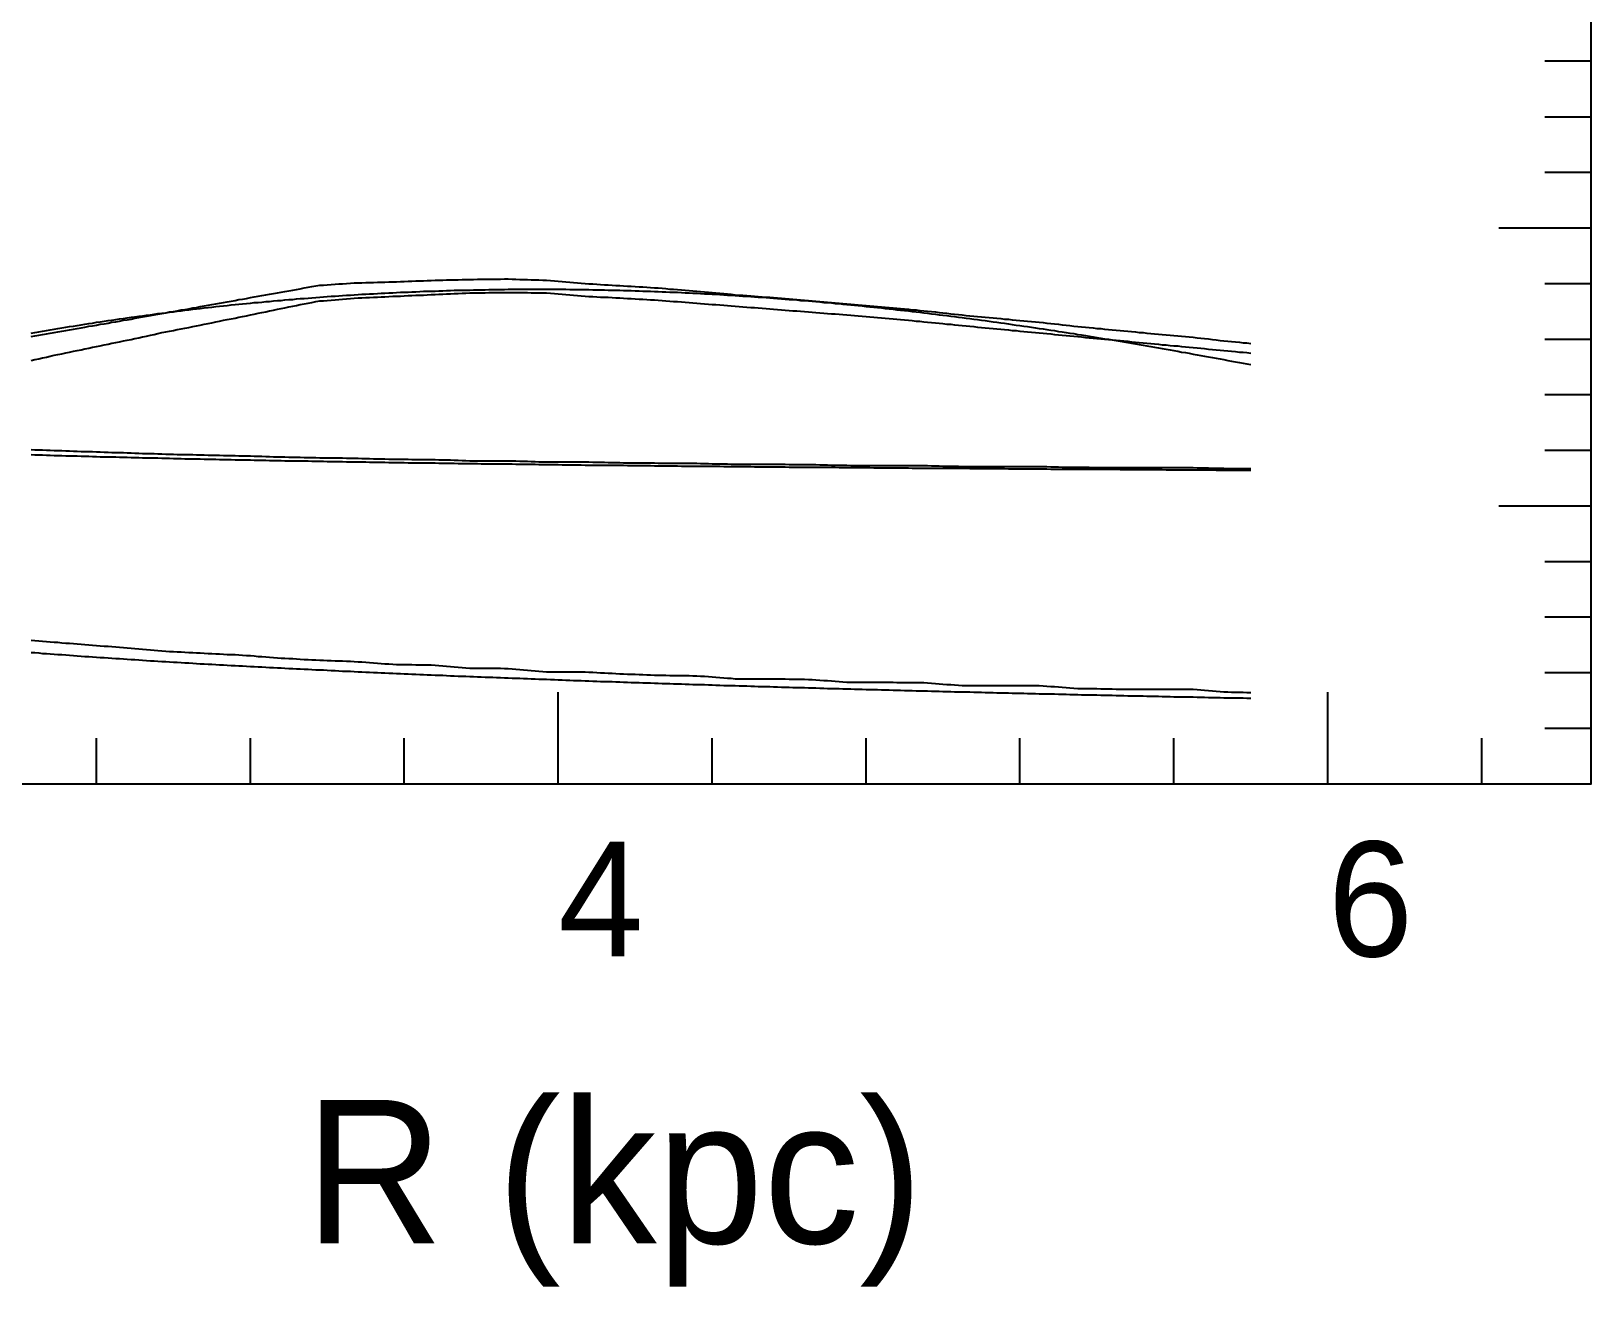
# Model space of a CAD drawing. Extents: x -35 to 179, y -35 to 142.
# Drawn here: x 70.5 to 179.2, y -35 to 52.4 of the extents above; entities that cross this region are included whole.
import ezdxf

# ---------------------------------------------------------------- set-up
doc = ezdxf.new("R2010")
doc.units = 0

msp = doc.modelspace()

# ---------------------------------------------------------------- linework, layer by layer
at = {"color": 0}
for p, q in [((179.2, 50.35), (176, 50.35)), ((179.2, 46.47), (176, 46.47)), ((179.2, 42.6), (176, 42.6)), ((179.2, 38.73), (172.8, 38.73)), ((179.2, 34.86), (176, 34.86)), ((179.2, 30.98), (176, 30.98)), ((179.2, 27.11), (176, 27.11)), ((179.2, 23.24), (176, 23.24)), ((179.2, 19.36), (172.8, 19.36)), ((179.2, 15.49), (176, 15.49)), ((179.2, 11.62), (176, 11.62)), ((179.2, 7.75), (176, 7.75)), ((107.25, 0), (107.25, 6.4)), ((160.87, 0), (160.87, 6.4)), ((179.2, 3.87), (176, 3.87)), ((75.07, 0), (75.07, 3.2)), ((85.8, 0), (85.8, 3.2)), ((96.52, 0), (96.52, 3.2)), ((117.97, 0), (117.97, 3.2)), ((128.7, 0), (128.7, 3.2)), ((139.42, 0), (139.42, 3.2)), ((150.15, 0), (150.15, 3.2)), ((171.6, 0), (171.6, 3.2))]:
    msp.add_line(p, q, dxfattribs=at)
msp.add_lwpolyline([(0, 0), (0, 116.19), (179.2, 116.19), (179.2, 0)], close=True, dxfattribs=at)
at = {"color": 1}
msp.add_lwpolyline([(70.52, 31.17), (70.78, 31.22), (71.05, 31.27), (71.32, 31.32), (71.59, 31.37), (71.86, 31.42), (72.13, 31.46), (72.39, 31.51), (72.66, 31.56), (72.93, 31.6), (73.2, 31.65), (73.47, 31.7), (73.73, 31.74), (74, 31.79), (74.27, 31.84), (74.54, 31.89), (74.81, 31.93), (75.07, 31.98), (75.34, 32.03), (75.61, 32.07), (75.88, 32.12), (76.15, 32.17), (76.42, 32.21), (76.68, 32.26), (76.95, 32.31), (77.22, 32.35), (77.49, 32.4), (77.76, 32.45), (78.02, 32.5), (78.29, 32.55), (78.56, 32.6), (78.83, 32.64), (79.1, 32.69), (79.36, 32.74), (79.63, 32.79), (79.9, 32.84), (80.17, 32.89), (80.44, 32.93), (80.71, 32.98), (80.97, 33.03), (81.24, 33.07), (81.51, 33.12), (81.78, 33.17), (82.05, 33.21), (82.31, 33.26), (82.58, 33.31), (82.85, 33.36), (83.12, 33.41), (83.39, 33.45), (83.65, 33.5), (83.92, 33.55), (84.19, 33.6), (84.46, 33.65), (84.73, 33.7), (84.99, 33.75), (85.26, 33.79), (85.53, 33.84), (85.8, 33.89), (86.07, 33.94), (86.34, 33.99), (86.6, 34.03), (86.87, 34.08), (87.14, 34.13), (87.41, 34.18), (87.68, 34.23), (87.94, 34.27), (88.21, 34.32), (88.48, 34.37), (88.75, 34.42), (89.02, 34.46), (89.28, 34.51), (89.55, 34.56), (89.82, 34.61), (90.09, 34.66), (90.36, 34.7), (90.63, 34.75), (90.89, 34.76), (91.16, 34.78), (91.43, 34.8), (91.7, 34.82), (91.97, 34.84), (92.23, 34.86), (92.5, 34.87), (92.77, 34.89), (93.04, 34.91), (93.31, 34.93), (93.57, 34.93), (93.84, 34.94), (94.11, 34.95), (94.38, 34.95), (94.65, 34.96), (94.92, 34.97), (95.18, 34.97), (95.45, 34.98), (95.72, 34.99), (95.99, 35), (96.26, 35.01), (96.52, 35.02), (96.79, 35.03), (97.06, 35.04), (97.33, 35.05), (97.6, 35.06), (97.86, 35.07), (98.13, 35.08), (98.4, 35.09), (98.67, 35.1), (98.94, 35.11), (99.21, 35.11), (99.47, 35.12), (99.74, 35.13), (100.01, 35.13), (100.28, 35.14), (100.55, 35.15), (100.81, 35.15), (101.08, 35.16), (101.35, 35.16), (101.62, 35.17), (101.89, 35.17), (102.15, 35.17), (102.42, 35.17), (102.69, 35.18), (102.96, 35.18), (103.23, 35.18), (103.5, 35.19), (103.76, 35.19), (104.03, 35.18), (104.3, 35.17), (104.57, 35.16), (104.84, 35.15), (105.1, 35.15), (105.37, 35.14), (105.64, 35.13), (105.91, 35.12), (106.18, 35.11), (106.44, 35.1), (106.71, 35.08), (106.98, 35.05), (107.25, 35.03), (107.52, 35.01), (107.79, 34.99), (108.05, 34.96), (108.32, 34.94), (108.59, 34.92), (108.86, 34.89), (109.13, 34.87), (109.39, 34.86), (109.66, 34.84), (109.93, 34.83), (110.2, 34.81), (110.47, 34.79), (110.73, 34.78), (111, 34.76), (111.27, 34.74), (111.54, 34.73), (111.81, 34.71), (112.08, 34.69), (112.34, 34.68), (112.61, 34.66), (112.88, 34.64), (113.15, 34.63), (113.42, 34.61), (113.68, 34.59), (113.95, 34.57), (114.22, 34.56), (114.49, 34.54), (114.76, 34.52), (115.02, 34.49), (115.29, 34.47), (115.56, 34.45), (115.83, 34.43), (116.1, 34.41), (116.37, 34.39), (116.63, 34.37), (116.9, 34.35), (117.17, 34.32), (117.44, 34.3), (117.71, 34.27), (117.97, 34.25), (118.24, 34.22), (118.51, 34.2), (118.78, 34.17), (119.05, 34.15), (119.31, 34.12), (119.58, 34.09), (119.85, 34.07), (120.12, 34.05), (120.39, 34.03), (120.66, 34.01), (120.92, 33.99), (121.19, 33.97), (121.46, 33.95), (121.73, 33.93), (122, 33.91), (122.26, 33.89), (122.53, 33.87), (122.8, 33.85), (123.07, 33.82), (123.34, 33.8), (123.6, 33.78), (123.87, 33.76), (124.14, 33.74), (124.41, 33.72), (124.68, 33.69), (124.95, 33.67), (125.21, 33.65), (125.48, 33.62), (125.75, 33.6), (126.02, 33.57), (126.29, 33.55), (126.55, 33.52), (126.82, 33.5), (127.09, 33.47), (127.36, 33.45), (127.63, 33.43), (127.89, 33.4), (128.16, 33.38), (128.43, 33.36), (128.7, 33.34), (128.97, 33.32), (129.24, 33.3), (129.5, 33.28), (129.77, 33.25), (130.04, 33.23), (130.31, 33.21), (130.58, 33.18), (130.84, 33.16), (131.11, 33.13), (131.38, 33.11), (131.65, 33.08), (131.92, 33.05), (132.18, 33.03), (132.45, 33), (132.72, 32.98), (132.99, 32.95), (133.26, 32.92), (133.53, 32.89), (133.79, 32.86), (134.06, 32.83), (134.33, 32.8), (134.6, 32.77), (134.87, 32.74), (135.13, 32.71), (135.4, 32.68), (135.67, 32.65), (135.94, 32.62), (136.21, 32.6), (136.47, 32.57), (136.74, 32.55), (137.01, 32.53), (137.28, 32.5), (137.55, 32.48), (137.82, 32.45), (138.08, 32.43), (138.35, 32.4), (138.62, 32.38), (138.89, 32.35), (139.16, 32.33), (139.42, 32.3), (139.69, 32.28), (139.96, 32.25), (140.23, 32.23), (140.5, 32.2), (140.76, 32.18), (141.03, 32.15), (141.3, 32.12), (141.57, 32.09), (141.84, 32.06), (142.11, 32.03), (142.37, 32), (142.64, 31.97), (142.91, 31.94), (143.18, 31.91), (143.45, 31.88), (143.71, 31.85), (143.98, 31.83), (144.25, 31.8), (144.52, 31.78), (144.79, 31.75), (145.05, 31.73), (145.32, 31.7), (145.59, 31.68), (145.86, 31.65), (146.13, 31.63), (146.4, 31.6), (146.66, 31.58), (146.93, 31.55), (147.2, 31.52), (147.47, 31.5), (147.74, 31.47), (148, 31.45), (148.27, 31.42), (148.54, 31.39), (148.81, 31.37), (149.08, 31.35), (149.34, 31.32), (149.61, 31.3), (149.88, 31.27), (150.15, 31.25), (150.42, 31.23), (150.69, 31.2), (150.95, 31.18), (151.22, 31.16), (151.49, 31.13), (151.76, 31.1), (152.03, 31.07), (152.29, 31.04), (152.56, 31.01), (152.83, 30.97), (153.1, 30.94), (153.37, 30.91), (153.63, 30.88), (153.9, 30.85), (154.17, 30.83), (154.44, 30.8), (154.71, 30.78), (154.98, 30.75), (155.24, 30.73), (155.51, 30.7)], dxfattribs=at)
at = {"color": 2}
for points in [[(70.52, 31.17), (70.78, 31.22), (71.05, 31.27), (71.32, 31.32), (71.59, 31.37), (71.86, 31.42), (72.13, 31.46), (72.39, 31.51), (72.66, 31.56), (72.93, 31.6), (73.2, 31.65), (73.47, 31.7), (73.73, 31.74), (74, 31.79), (74.27, 31.84), (74.54, 31.89), (74.81, 31.93), (75.07, 31.98), (75.34, 32.03), (75.61, 32.07), (75.88, 32.12), (76.15, 32.17), (76.42, 32.21), (76.68, 32.26), (76.95, 32.31), (77.22, 32.35), (77.49, 32.4), (77.76, 32.45), (78.02, 32.5), (78.29, 32.55), (78.56, 32.6), (78.83, 32.64), (79.1, 32.69), (79.36, 32.74), (79.63, 32.79), (79.9, 32.84), (80.17, 32.89), (80.44, 32.93), (80.71, 32.98), (80.97, 33.03), (81.24, 33.07), (81.51, 33.12), (81.78, 33.17), (82.05, 33.21), (82.31, 33.26), (82.58, 33.31), (82.85, 33.36), (83.12, 33.41), (83.39, 33.45), (83.65, 33.5), (83.92, 33.55), (84.19, 33.6), (84.46, 33.65), (84.73, 33.7), (84.99, 33.75), (85.26, 33.79), (85.53, 33.84), (85.8, 33.89), (86.07, 33.94), (86.34, 33.99), (86.6, 34.03), (86.87, 34.08), (87.14, 34.13), (87.41, 34.18), (87.68, 34.23), (87.94, 34.27), (88.21, 34.32), (88.48, 34.37), (88.75, 34.42), (89.02, 34.46), (89.28, 34.51), (89.55, 34.56), (89.82, 34.61), (90.09, 34.66), (90.36, 34.7), (90.63, 34.75), (90.89, 34.76), (91.16, 34.78), (91.43, 34.8), (91.7, 34.82), (91.97, 34.84), (92.23, 34.86), (92.5, 34.87), (92.77, 34.89), (93.04, 34.91), (93.31, 34.93), (93.57, 34.93), (93.84, 34.94), (94.11, 34.95), (94.38, 34.95), (94.65, 34.96), (94.92, 34.97), (95.18, 34.97), (95.45, 34.98), (95.72, 34.99), (95.99, 35), (96.26, 35.01), (96.52, 35.02), (96.79, 35.03), (97.06, 35.04), (97.33, 35.05), (97.6, 35.06), (97.86, 35.07), (98.13, 35.08), (98.4, 35.09), (98.67, 35.1), (98.94, 35.11), (99.21, 35.11), (99.47, 35.12), (99.74, 35.13), (100.01, 35.13), (100.28, 35.14), (100.55, 35.15), (100.81, 35.15), (101.08, 35.16), (101.35, 35.16), (101.62, 35.17), (101.89, 35.17), (102.15, 35.17), (102.42, 35.17), (102.69, 35.18), (102.96, 35.18), (103.23, 35.18), (103.5, 35.19), (103.76, 35.19), (104.03, 35.18), (104.3, 35.17), (104.57, 35.16), (104.84, 35.15), (105.1, 35.15), (105.37, 35.14), (105.64, 35.13), (105.91, 35.12), (106.18, 35.11), (106.44, 35.1), (106.71, 35.08), (106.98, 35.05), (107.25, 35.03), (107.52, 35.01), (107.79, 34.99), (108.05, 34.96), (108.32, 34.94), (108.59, 34.92), (108.86, 34.89), (109.13, 34.87), (109.39, 34.86), (109.66, 34.84), (109.93, 34.83), (110.2, 34.81), (110.47, 34.79), (110.73, 34.78), (111, 34.76), (111.27, 34.74), (111.54, 34.73), (111.81, 34.71), (112.08, 34.69), (112.34, 34.68), (112.61, 34.66), (112.88, 34.64), (113.15, 34.63), (113.42, 34.61), (113.68, 34.59), (113.95, 34.57), (114.22, 34.56), (114.49, 34.54), (114.76, 34.52), (115.02, 34.49), (115.29, 34.47), (115.56, 34.45), (115.83, 34.43), (116.1, 34.41), (116.37, 34.39), (116.63, 34.37), (116.9, 34.35), (117.17, 34.32), (117.44, 34.3), (117.71, 34.27), (117.97, 34.25), (118.24, 34.22), (118.51, 34.2), (118.78, 34.17), (119.05, 34.15), (119.31, 34.12), (119.58, 34.09), (119.85, 34.07), (120.12, 34.05), (120.39, 34.03), (120.66, 34.01), (120.92, 33.99), (121.19, 33.97), (121.46, 33.95), (121.73, 33.93), (122, 33.91), (122.26, 33.89), (122.53, 33.87), (122.8, 33.85), (123.07, 33.82), (123.34, 33.8), (123.6, 33.78), (123.87, 33.76), (124.14, 33.74), (124.41, 33.72), (124.68, 33.69), (124.95, 33.67), (125.21, 33.65), (125.48, 33.62), (125.75, 33.6), (126.02, 33.57), (126.29, 33.55), (126.55, 33.52), (126.82, 33.5), (127.09, 33.47), (127.36, 33.45), (127.63, 33.43), (127.89, 33.4), (128.16, 33.38), (128.43, 33.36), (128.7, 33.34), (128.97, 33.32), (129.24, 33.3), (129.5, 33.28), (129.77, 33.25), (130.04, 33.23), (130.31, 33.21), (130.58, 33.18), (130.84, 33.16), (131.11, 33.13), (131.38, 33.11), (131.65, 33.08), (131.92, 33.05), (132.18, 33.03), (132.45, 33), (132.72, 32.98), (132.99, 32.95), (133.26, 32.92), (133.53, 32.89), (133.79, 32.86), (134.06, 32.83), (134.33, 32.8), (134.6, 32.77), (134.87, 32.74), (135.13, 32.71), (135.4, 32.68), (135.67, 32.65), (135.94, 32.62), (136.21, 32.6), (136.47, 32.57), (136.74, 32.55), (137.01, 32.53), (137.28, 32.5), (137.55, 32.48), (137.82, 32.45), (138.08, 32.43), (138.35, 32.4), (138.62, 32.38), (138.89, 32.35), (139.16, 32.33), (139.42, 32.3), (139.69, 32.28), (139.96, 32.25), (140.23, 32.23), (140.5, 32.2), (140.76, 32.18), (141.03, 32.15), (141.3, 32.12), (141.57, 32.09), (141.84, 32.06), (142.11, 32.03), (142.37, 32), (142.64, 31.97), (142.91, 31.94), (143.18, 31.91), (143.45, 31.88), (143.71, 31.85), (143.98, 31.83), (144.25, 31.8), (144.52, 31.78), (144.79, 31.75), (145.05, 31.73), (145.32, 31.7), (145.59, 31.68), (145.86, 31.65), (146.13, 31.63), (146.4, 31.6), (146.66, 31.58), (146.93, 31.55), (147.2, 31.52), (147.47, 31.5), (147.74, 31.47), (148, 31.45), (148.27, 31.42), (148.54, 31.39), (148.81, 31.37), (149.08, 31.35), (149.34, 31.32), (149.61, 31.3), (149.88, 31.27), (150.15, 31.25), (150.42, 31.23), (150.69, 31.2), (150.95, 31.18), (151.22, 31.16), (151.49, 31.13), (151.76, 31.1), (152.03, 31.07), (152.29, 31.04), (152.56, 31.01), (152.83, 30.97), (153.1, 30.94), (153.37, 30.91), (153.63, 30.88), (153.9, 30.85), (154.17, 30.83), (154.44, 30.8), (154.71, 30.78), (154.98, 30.75), (155.24, 30.73), (155.51, 30.7)], [(70.52, 31.41), (70.78, 31.46), (71.05, 31.51), (71.32, 31.55), (71.59, 31.6), (71.86, 31.64), (72.13, 31.69), (72.39, 31.73), (72.66, 31.78), (72.93, 31.84), (73.2, 31.87), (73.47, 31.91), (73.73, 31.95), (74, 32), (74.27, 32.04), (74.54, 32.09), (74.81, 32.12), (75.07, 32.17), (75.34, 32.2), (75.61, 32.24), (75.88, 32.29), (76.15, 32.33), (76.42, 32.36), (76.68, 32.41), (76.95, 32.44), (77.22, 32.48), (77.49, 32.52), (77.76, 32.56), (78.02, 32.59), (78.29, 32.63), (78.56, 32.67), (78.83, 32.7), (79.1, 32.74), (79.36, 32.78), (79.63, 32.81), (79.9, 32.84), (80.17, 32.88), (80.44, 32.91), (80.71, 32.94), (80.97, 32.98), (81.24, 33.02), (81.51, 33.04), (81.78, 33.08), (82.05, 33.1), (82.31, 33.13), (82.58, 33.17), (82.85, 33.2), (83.12, 33.23), (83.39, 33.26), (83.65, 33.29), (83.92, 33.31), (84.19, 33.34), (84.46, 33.38), (84.73, 33.4), (84.99, 33.43), (85.26, 33.45), (85.53, 33.48), (85.8, 33.51), (86.07, 33.54), (86.34, 33.56), (86.6, 33.58), (86.87, 33.61), (87.14, 33.63), (87.41, 33.66), (87.68, 33.68), (87.94, 33.7), (88.21, 33.73), (88.48, 33.75), (88.75, 33.77), (89.02, 33.8), (89.28, 33.82), (89.55, 33.84), (89.82, 33.86), (90.09, 33.88), (90.36, 33.9), (90.63, 33.92), (90.89, 33.94), (91.16, 33.96), (91.43, 33.98), (91.7, 34), (91.97, 34.01), (92.23, 34.03), (92.5, 34.05), (92.77, 34.07), (93.04, 34.08), (93.31, 34.1), (93.57, 34.12), (93.84, 34.13), (94.11, 34.15), (94.38, 34.16), (94.65, 34.18), (94.92, 34.19), (95.18, 34.21), (95.45, 34.22), (95.72, 34.23), (95.99, 34.25), (96.26, 34.26), (96.52, 34.27), (96.79, 34.28), (97.06, 34.29), (97.33, 34.3), (97.6, 34.31), (97.86, 34.33), (98.13, 34.33), (98.4, 34.35), (98.67, 34.35), (98.94, 34.36), (99.21, 34.37), (99.47, 34.38), (99.74, 34.39), (100.01, 34.4), (100.28, 34.4), (100.55, 34.41), (100.81, 34.42), (101.08, 34.42), (101.35, 34.43), (101.62, 34.44), (101.89, 34.44), (102.15, 34.44), (102.42, 34.45), (102.69, 34.45), (102.96, 34.46), (103.23, 34.46), (103.5, 34.46), (103.76, 34.47), (104.03, 34.47), (104.3, 34.47), (104.57, 34.47), (104.84, 34.47), (105.1, 34.48), (105.37, 34.48), (105.64, 34.48), (105.91, 34.48), (106.18, 34.48), (106.44, 34.47), (106.71, 34.48), (106.98, 34.47), (107.25, 34.47), (107.52, 34.47), (107.79, 34.47), (108.05, 34.46), (108.32, 34.46), (108.59, 34.46), (108.86, 34.45), (109.13, 34.45), (109.39, 34.45), (109.66, 34.44), (109.93, 34.44), (110.2, 34.43), (110.47, 34.43), (110.73, 34.42), (111, 34.41), (111.27, 34.41), (111.54, 34.4), (111.81, 34.39), (112.08, 34.38), (112.34, 34.38), (112.61, 34.37), (112.88, 34.36), (113.15, 34.35), (113.42, 34.34), (113.68, 34.33), (113.95, 34.32), (114.22, 34.31), (114.49, 34.3), (114.76, 34.29), (115.02, 34.28), (115.29, 34.27), (115.56, 34.26), (115.83, 34.24), (116.1, 34.23), (116.37, 34.22), (116.63, 34.21), (116.9, 34.19), (117.17, 34.18), (117.44, 34.16), (117.71, 34.15), (117.97, 34.13), (118.24, 34.12), (118.51, 34.1), (118.78, 34.09), (119.05, 34.07), (119.31, 34.05), (119.58, 34.04), (119.85, 34.02), (120.12, 34), (120.39, 33.99), (120.66, 33.97), (120.92, 33.95), (121.19, 33.93), (121.46, 33.91), (121.73, 33.89), (122, 33.87), (122.26, 33.85), (122.53, 33.83), (122.8, 33.81), (123.07, 33.79), (123.34, 33.77), (123.6, 33.75), (123.87, 33.73), (124.14, 33.7), (124.41, 33.68), (124.68, 33.66), (124.95, 33.64), (125.21, 33.61), (125.48, 33.59), (125.75, 33.56), (126.02, 33.54), (126.29, 33.52), (126.55, 33.49), (126.82, 33.47), (127.09, 33.44), (127.36, 33.41), (127.63, 33.39), (127.89, 33.36), (128.16, 33.33), (128.43, 33.31), (128.7, 33.28), (128.97, 33.25), (129.24, 33.22), (129.5, 33.2), (129.77, 33.17), (130.04, 33.14), (130.31, 33.11), (130.58, 33.08), (130.84, 33.05), (131.11, 33.02), (131.38, 32.99), (131.65, 32.96), (131.92, 32.93), (132.18, 32.9), (132.45, 32.87), (132.72, 32.83), (132.99, 32.8), (133.26, 32.77), (133.53, 32.74), (133.79, 32.7), (134.06, 32.67), (134.33, 32.64), (134.6, 32.6), (134.87, 32.57), (135.13, 32.53), (135.4, 32.5), (135.67, 32.46), (135.94, 32.43), (136.21, 32.39), (136.47, 32.36), (136.74, 32.32), (137.01, 32.29), (137.28, 32.25), (137.55, 32.21), (137.82, 32.17), (138.08, 32.14), (138.35, 32.1), (138.62, 32.06), (138.89, 32.02), (139.16, 31.98), (139.42, 31.95), (139.69, 31.91), (139.96, 31.87), (140.23, 31.83), (140.5, 31.79), (140.76, 31.75), (141.03, 31.71), (141.3, 31.67), (141.57, 31.63), (141.84, 31.59), (142.11, 31.54), (142.37, 31.5), (142.64, 31.46), (142.91, 31.42), (143.18, 31.38), (143.45, 31.33), (143.71, 31.29), (143.98, 31.25), (144.25, 31.2), (144.52, 31.16), (144.79, 31.12), (145.05, 31.07), (145.32, 31.03), (145.59, 30.99), (145.86, 30.94), (146.13, 30.9), (146.4, 30.85), (146.66, 30.81), (146.93, 30.76), (147.2, 30.71), (147.47, 30.67), (147.74, 30.62), (148, 30.58), (148.27, 30.53), (148.54, 30.48), (148.81, 30.44), (149.08, 30.39), (149.34, 30.34), (149.61, 30.3), (149.88, 30.25), (150.15, 30.2), (150.42, 30.15), (150.69, 30.1), (150.95, 30.06), (151.22, 30.01), (151.49, 29.96), (151.76, 29.91), (152.03, 29.86), (152.29, 29.81), (152.56, 29.76), (152.83, 29.71), (153.1, 29.67), (153.37, 29.62), (153.63, 29.57), (153.9, 29.52), (154.17, 29.47), (154.44, 29.42), (154.71, 29.37), (154.98, 29.32), (155.24, 29.27), (155.51, 29.22)], [(70.52, 9.18), (70.78, 9.16), (71.05, 9.14), (71.32, 9.11), (71.59, 9.09), (71.86, 9.07), (72.13, 9.05), (72.39, 9.04), (72.66, 9.02), (72.93, 9), (73.2, 8.98), (73.47, 8.96), (73.73, 8.94), (74, 8.92), (74.27, 8.9), (74.54, 8.88), (74.81, 8.86), (75.07, 8.85), (75.34, 8.83), (75.61, 8.81), (75.88, 8.79), (76.15, 8.77), (76.42, 8.76), (76.68, 8.74), (76.95, 8.72), (77.22, 8.7), (77.49, 8.69), (77.76, 8.67), (78.02, 8.65), (78.29, 8.64), (78.56, 8.62), (78.83, 8.6), (79.1, 8.59), (79.36, 8.57), (79.63, 8.55), (79.9, 8.54), (80.17, 8.52), (80.44, 8.5), (80.71, 8.49), (80.97, 8.47), (81.24, 8.46), (81.51, 8.44), (81.78, 8.43), (82.05, 8.41), (82.31, 8.39), (82.58, 8.38), (82.85, 8.36), (83.12, 8.35), (83.39, 8.33), (83.65, 8.32), (83.92, 8.3), (84.19, 8.29), (84.46, 8.27), (84.73, 8.26), (84.99, 8.25), (85.26, 8.23), (85.53, 8.22), (85.8, 8.2), (86.07, 8.19), (86.34, 8.17), (86.6, 8.16), (86.87, 8.15), (87.14, 8.13), (87.41, 8.12), (87.68, 8.1), (87.94, 8.09), (88.21, 8.08), (88.48, 8.06), (88.75, 8.05), (89.02, 8.04), (89.28, 8.02), (89.55, 8.01), (89.82, 8), (90.09, 7.98), (90.36, 7.97), (90.63, 7.96), (90.89, 7.95), (91.16, 7.93), (91.43, 7.92), (91.7, 7.91), (91.97, 7.89), (92.23, 7.88), (92.5, 7.87), (92.77, 7.86), (93.04, 7.85), (93.31, 7.83), (93.57, 7.82), (93.84, 7.81), (94.11, 7.8), (94.38, 7.78), (94.65, 7.77), (94.92, 7.76), (95.18, 7.75), (95.45, 7.74), (95.72, 7.72), (95.99, 7.71), (96.26, 7.7), (96.52, 7.69), (96.79, 7.68), (97.06, 7.67), (97.33, 7.66), (97.6, 7.64), (97.86, 7.63), (98.13, 7.62), (98.4, 7.61), (98.67, 7.6), (98.94, 7.59), (99.21, 7.58), (99.47, 7.57), (99.74, 7.55), (100.01, 7.54), (100.28, 7.53), (100.55, 7.52), (100.81, 7.51), (101.08, 7.5), (101.35, 7.49), (101.62, 7.48), (101.89, 7.47), (102.15, 7.46), (102.42, 7.45), (102.69, 7.44), (102.96, 7.43), (103.23, 7.42), (103.5, 7.41), (103.76, 7.4), (104.03, 7.39), (104.3, 7.38), (104.57, 7.37), (104.84, 7.36), (105.1, 7.35), (105.37, 7.34), (105.64, 7.33), (105.91, 7.32), (106.18, 7.31), (106.44, 7.3), (106.71, 7.29), (106.98, 7.28), (107.25, 7.27), (107.52, 7.26), (107.79, 7.25), (108.05, 7.24), (108.32, 7.23), (108.59, 7.22), (108.86, 7.21), (109.13, 7.2), (109.39, 7.19), (109.66, 7.18), (109.93, 7.17), (110.2, 7.16), (110.47, 7.15), (110.73, 7.14), (111, 7.14), (111.27, 7.13), (111.54, 7.12), (111.81, 7.11), (112.08, 7.1), (112.34, 7.09), (112.61, 7.08), (112.88, 7.07), (113.15, 7.06), (113.42, 7.05), (113.68, 7.05), (113.95, 7.04), (114.22, 7.03), (114.49, 7.02), (114.76, 7.01), (115.02, 7), (115.29, 6.99), (115.56, 6.98), (115.83, 6.98), (116.1, 6.97), (116.37, 6.96), (116.63, 6.95), (116.9, 6.94), (117.17, 6.93), (117.44, 6.93), (117.71, 6.92), (117.97, 6.91), (118.24, 6.9), (118.51, 6.89), (118.78, 6.88), (119.05, 6.88), (119.31, 6.87), (119.58, 6.86), (119.85, 6.85), (120.12, 6.84), (120.39, 6.84), (120.66, 6.83), (120.92, 6.82), (121.19, 6.81), (121.46, 6.8), (121.73, 6.8), (122, 6.79), (122.26, 6.78), (122.53, 6.77), (122.8, 6.76), (123.07, 6.76), (123.34, 6.75), (123.6, 6.74), (123.87, 6.73), (124.14, 6.73), (124.41, 6.72), (124.68, 6.71), (124.95, 6.7), (125.21, 6.7), (125.48, 6.69), (125.75, 6.68), (126.02, 6.67), (126.29, 6.67), (126.55, 6.66), (126.82, 6.65), (127.09, 6.64), (127.36, 6.64), (127.63, 6.63), (127.89, 6.62), (128.16, 6.62), (128.43, 6.61), (128.7, 6.6), (128.97, 6.59), (129.24, 6.59), (129.5, 6.58), (129.77, 6.57), (130.04, 6.57), (130.31, 6.56), (130.58, 6.55), (130.84, 6.54), (131.11, 6.54), (131.38, 6.53), (131.65, 6.52), (131.92, 6.52), (132.18, 6.51), (132.45, 6.5), (132.72, 6.5), (132.99, 6.49), (133.26, 6.48), (133.53, 6.48), (133.79, 6.47), (134.06, 6.46), (134.33, 6.46), (134.6, 6.45), (134.87, 6.44), (135.13, 6.44), (135.4, 6.43), (135.67, 6.42), (135.94, 6.42), (136.21, 6.41), (136.47, 6.4), (136.74, 6.4), (137.01, 6.39), (137.28, 6.38), (137.55, 6.38), (137.82, 6.37), (138.08, 6.36), (138.35, 6.36), (138.62, 6.35), (138.89, 6.34), (139.16, 6.34), (139.42, 6.33), (139.69, 6.33), (139.96, 6.32), (140.23, 6.31), (140.5, 6.31), (140.76, 6.3), (141.03, 6.29), (141.3, 6.29), (141.57, 6.28), (141.84, 6.28), (142.11, 6.27), (142.37, 6.26), (142.64, 6.26), (142.91, 6.25), (143.18, 6.25), (143.45, 6.24), (143.71, 6.23), (143.98, 6.23), (144.25, 6.22), (144.52, 6.22), (144.79, 6.21), (145.05, 6.2), (145.32, 6.2), (145.59, 6.19), (145.86, 6.19), (146.13, 6.18), (146.4, 6.17), (146.66, 6.17), (146.93, 6.16), (147.2, 6.16), (147.47, 6.15), (147.74, 6.14), (148, 6.14), (148.27, 6.13), (148.54, 6.13), (148.81, 6.12), (149.08, 6.12), (149.34, 6.11), (149.61, 6.1), (149.88, 6.1), (150.15, 6.09), (150.42, 6.09), (150.69, 6.08), (150.95, 6.08), (151.22, 6.07), (151.49, 6.07), (151.76, 6.06), (152.03, 6.05), (152.29, 6.05), (152.56, 6.04), (152.83, 6.04), (153.1, 6.03), (153.37, 6.03), (153.63, 6.02), (153.9, 6.02), (154.17, 6.01), (154.44, 6.01), (154.71, 6), (154.98, 6), (155.24, 5.99), (155.51, 5.98)]]:
    msp.add_lwpolyline(points, dxfattribs=at)
at = {"color": 6}
msp.add_lwpolyline([(70.52, 29.51), (70.78, 29.57), (71.05, 29.63), (71.32, 29.69), (71.59, 29.75), (71.86, 29.81), (72.13, 29.87), (72.39, 29.92), (72.66, 29.98), (72.93, 30.04), (73.2, 30.09), (73.47, 30.15), (73.73, 30.2), (74, 30.26), (74.27, 30.32), (74.54, 30.37), (74.81, 30.43), (75.07, 30.49), (75.34, 30.54), (75.61, 30.6), (75.88, 30.65), (76.15, 30.71), (76.42, 30.76), (76.68, 30.82), (76.95, 30.87), (77.22, 30.93), (77.49, 30.98), (77.76, 31.04), (78.02, 31.1), (78.29, 31.16), (78.56, 31.21), (78.83, 31.27), (79.1, 31.33), (79.36, 31.39), (79.63, 31.45), (79.9, 31.5), (80.17, 31.56), (80.44, 31.61), (80.71, 31.66), (80.97, 31.72), (81.24, 31.77), (81.51, 31.82), (81.78, 31.88), (82.05, 31.93), (82.31, 31.98), (82.58, 32.03), (82.85, 32.09), (83.12, 32.14), (83.39, 32.2), (83.65, 32.25), (83.92, 32.31), (84.19, 32.36), (84.46, 32.41), (84.73, 32.47), (84.99, 32.52), (85.26, 32.58), (85.53, 32.63), (85.8, 32.69), (86.07, 32.74), (86.34, 32.8), (86.6, 32.85), (86.87, 32.91), (87.14, 32.96), (87.41, 33.02), (87.68, 33.08), (87.94, 33.13), (88.21, 33.18), (88.48, 33.24), (88.75, 33.29), (89.02, 33.34), (89.28, 33.4), (89.55, 33.45), (89.82, 33.5), (90.09, 33.56), (90.36, 33.61), (90.63, 33.66), (90.89, 33.67), (91.16, 33.69), (91.43, 33.72), (91.7, 33.74), (91.97, 33.76), (92.23, 33.78), (92.5, 33.81), (92.77, 33.83), (93.04, 33.85), (93.31, 33.87), (93.57, 33.88), (93.84, 33.89), (94.11, 33.9), (94.38, 33.92), (94.65, 33.93), (94.92, 33.94), (95.18, 33.95), (95.45, 33.96), (95.72, 33.98), (95.99, 33.99), (96.26, 34), (96.52, 34.01), (96.79, 34.03), (97.06, 34.04), (97.33, 34.05), (97.6, 34.06), (97.86, 34.07), (98.13, 34.09), (98.4, 34.1), (98.67, 34.11), (98.94, 34.12), (99.21, 34.13), (99.47, 34.15), (99.74, 34.16), (100.01, 34.17), (100.28, 34.18), (100.55, 34.2), (100.81, 34.21), (101.08, 34.22), (101.35, 34.22), (101.62, 34.23), (101.89, 34.23), (102.15, 34.23), (102.42, 34.24), (102.69, 34.24), (102.96, 34.24), (103.23, 34.25), (103.5, 34.25), (103.76, 34.25), (104.03, 34.25), (104.3, 34.25), (104.57, 34.24), (104.84, 34.24), (105.1, 34.24), (105.37, 34.23), (105.64, 34.23), (105.91, 34.23), (106.18, 34.22), (106.44, 34.22), (106.71, 34.19), (106.98, 34.17), (107.25, 34.15), (107.52, 34.12), (107.79, 34.1), (108.05, 34.08), (108.32, 34.05), (108.59, 34.03), (108.86, 34.01), (109.13, 33.98), (109.39, 33.97), (109.66, 33.96), (109.93, 33.95), (110.2, 33.93), (110.47, 33.92), (110.73, 33.91), (111, 33.89), (111.27, 33.88), (111.54, 33.87), (111.81, 33.85), (112.08, 33.84), (112.34, 33.82), (112.61, 33.81), (112.88, 33.79), (113.15, 33.78), (113.42, 33.76), (113.68, 33.74), (113.95, 33.73), (114.22, 33.71), (114.49, 33.69), (114.76, 33.67), (115.02, 33.65), (115.29, 33.63), (115.56, 33.61), (115.83, 33.59), (116.1, 33.57), (116.37, 33.55), (116.63, 33.53), (116.9, 33.5), (117.17, 33.48), (117.44, 33.46), (117.71, 33.44), (117.97, 33.42), (118.24, 33.4), (118.51, 33.38), (118.78, 33.36), (119.05, 33.34), (119.31, 33.32), (119.58, 33.29), (119.85, 33.27), (120.12, 33.25), (120.39, 33.23), (120.66, 33.21), (120.92, 33.19), (121.19, 33.17), (121.46, 33.15), (121.73, 33.13), (122, 33.11), (122.26, 33.08), (122.53, 33.06), (122.8, 33.04), (123.07, 33.02), (123.34, 33), (123.6, 32.98), (123.87, 32.96), (124.14, 32.94), (124.41, 32.92), (124.68, 32.89), (124.95, 32.87), (125.21, 32.85), (125.48, 32.83), (125.75, 32.81), (126.02, 32.79), (126.29, 32.77), (126.55, 32.75), (126.82, 32.73), (127.09, 32.71), (127.36, 32.68), (127.63, 32.66), (127.89, 32.64), (128.16, 32.62), (128.43, 32.6), (128.7, 32.57), (128.97, 32.55), (129.24, 32.53), (129.5, 32.51), (129.77, 32.49), (130.04, 32.46), (130.31, 32.44), (130.58, 32.41), (130.84, 32.39), (131.11, 32.36), (131.38, 32.34), (131.65, 32.31), (131.92, 32.29), (132.18, 32.26), (132.45, 32.24), (132.72, 32.21), (132.99, 32.18), (133.26, 32.16), (133.53, 32.13), (133.79, 32.11), (134.06, 32.08), (134.33, 32.05), (134.6, 32.03), (134.87, 32), (135.13, 31.97), (135.4, 31.95), (135.67, 31.92), (135.94, 31.89), (136.21, 31.87), (136.47, 31.84), (136.74, 31.82), (137.01, 31.79), (137.28, 31.77), (137.55, 31.74), (137.82, 31.72), (138.08, 31.69), (138.35, 31.67), (138.62, 31.64), (138.89, 31.61), (139.16, 31.59), (139.42, 31.56), (139.69, 31.54), (139.96, 31.51), (140.23, 31.49), (140.5, 31.46), (140.76, 31.44), (141.03, 31.41), (141.3, 31.38), (141.57, 31.36), (141.84, 31.33), (142.11, 31.3), (142.37, 31.28), (142.64, 31.25), (142.91, 31.22), (143.18, 31.2), (143.45, 31.17), (143.71, 31.15), (143.98, 31.12), (144.25, 31.1), (144.52, 31.07), (144.79, 31.05), (145.05, 31.03), (145.32, 31), (145.59, 30.98), (145.86, 30.95), (146.13, 30.93), (146.4, 30.9), (146.66, 30.87), (146.93, 30.85), (147.2, 30.82), (147.47, 30.79), (147.74, 30.77), (148, 30.74), (148.27, 30.71), (148.54, 30.69), (148.81, 30.66), (149.08, 30.64), (149.34, 30.61), (149.61, 30.59), (149.88, 30.56), (150.15, 30.54), (150.42, 30.52), (150.69, 30.49), (150.95, 30.47), (151.22, 30.44), (151.49, 30.42), (151.76, 30.39), (152.03, 30.36), (152.29, 30.34), (152.56, 30.31), (152.83, 30.28), (153.1, 30.26), (153.37, 30.23), (153.63, 30.2), (153.9, 30.18), (154.17, 30.15), (154.44, 30.13), (154.71, 30.1), (154.98, 30.08), (155.24, 30.06), (155.51, 30.03)], dxfattribs=at)
at = {"color": 4}
msp.add_lwpolyline([(70.52, 23.3), (70.78, 23.29), (71.05, 23.29), (71.32, 23.28), (71.59, 23.27), (71.86, 23.26), (72.13, 23.25), (72.39, 23.24), (72.66, 23.23), (72.93, 23.22), (73.2, 23.21), (73.47, 23.2), (73.73, 23.19), (74, 23.18), (74.27, 23.17), (74.54, 23.17), (74.81, 23.16), (75.07, 23.15), (75.34, 23.14), (75.61, 23.13), (75.88, 23.12), (76.15, 23.11), (76.42, 23.11), (76.68, 23.1), (76.95, 23.09), (77.22, 23.08), (77.49, 23.07), (77.76, 23.06), (78.02, 23.05), (78.29, 23.04), (78.56, 23.03), (78.83, 23.03), (79.1, 23.02), (79.36, 23.01), (79.63, 23), (79.9, 22.99), (80.17, 22.98), (80.44, 22.98), (80.71, 22.97), (80.97, 22.96), (81.24, 22.96), (81.51, 22.95), (81.78, 22.95), (82.05, 22.94), (82.31, 22.94), (82.58, 22.93), (82.85, 22.92), (83.12, 22.92), (83.39, 22.91), (83.65, 22.91), (83.92, 22.9), (84.19, 22.9), (84.46, 22.89), (84.73, 22.89), (84.99, 22.88), (85.26, 22.88), (85.53, 22.87), (85.8, 22.86), (86.07, 22.85), (86.34, 22.84), (86.6, 22.84), (86.87, 22.83), (87.14, 22.82), (87.41, 22.81), (87.68, 22.8), (87.94, 22.79), (88.21, 22.79), (88.48, 22.78), (88.75, 22.78), (89.02, 22.77), (89.28, 22.77), (89.55, 22.76), (89.82, 22.76), (90.09, 22.75), (90.36, 22.75), (90.63, 22.74), (90.89, 22.74), (91.16, 22.73), (91.43, 22.73), (91.7, 22.73), (91.97, 22.72), (92.23, 22.72), (92.5, 22.71), (92.77, 22.71), (93.04, 22.71), (93.31, 22.7), (93.57, 22.69), (93.84, 22.69), (94.11, 22.68), (94.38, 22.67), (94.65, 22.66), (94.92, 22.66), (95.18, 22.65), (95.45, 22.64), (95.72, 22.63), (95.99, 22.63), (96.26, 22.63), (96.52, 22.63), (96.79, 22.63), (97.06, 22.62), (97.33, 22.62), (97.6, 22.62), (97.86, 22.62), (98.13, 22.62), (98.4, 22.62), (98.67, 22.61), (98.94, 22.6), (99.21, 22.59), (99.47, 22.58), (99.74, 22.58), (100.01, 22.57), (100.28, 22.56), (100.55, 22.55), (100.81, 22.54), (101.08, 22.53), (101.35, 22.53), (101.62, 22.53), (101.89, 22.53), (102.15, 22.53), (102.42, 22.53), (102.69, 22.53), (102.96, 22.53), (103.23, 22.53), (103.5, 22.53), (103.76, 22.53), (104.03, 22.52), (104.3, 22.51), (104.57, 22.5), (104.84, 22.5), (105.1, 22.49), (105.37, 22.48), (105.64, 22.47), (105.91, 22.46), (106.18, 22.45), (106.44, 22.45), (106.71, 22.45), (106.98, 22.45), (107.25, 22.45), (107.52, 22.45), (107.79, 22.45), (108.05, 22.45), (108.32, 22.45), (108.59, 22.44), (108.86, 22.44), (109.13, 22.44), (109.39, 22.44), (109.66, 22.43), (109.93, 22.43), (110.2, 22.42), (110.47, 22.42), (110.73, 22.41), (111, 22.41), (111.27, 22.4), (111.54, 22.4), (111.81, 22.39), (112.08, 22.39), (112.34, 22.39), (112.61, 22.38), (112.88, 22.38), (113.15, 22.38), (113.42, 22.37), (113.68, 22.37), (113.95, 22.37), (114.22, 22.36), (114.49, 22.36), (114.76, 22.36), (115.02, 22.36), (115.29, 22.36), (115.56, 22.36), (115.83, 22.36), (116.1, 22.35), (116.37, 22.35), (116.63, 22.35), (116.9, 22.35), (117.17, 22.34), (117.44, 22.34), (117.71, 22.33), (117.97, 22.32), (118.24, 22.32), (118.51, 22.31), (118.78, 22.3), (119.05, 22.3), (119.31, 22.29), (119.58, 22.28), (119.85, 22.28), (120.12, 22.28), (120.39, 22.28), (120.66, 22.28), (120.92, 22.28), (121.19, 22.28), (121.46, 22.28), (121.73, 22.28), (122, 22.28), (122.26, 22.28), (122.53, 22.28), (122.8, 22.28), (123.07, 22.28), (123.34, 22.27), (123.6, 22.27), (123.87, 22.27), (124.14, 22.27), (124.41, 22.27), (124.68, 22.26), (124.95, 22.26), (125.21, 22.26), (125.48, 22.25), (125.75, 22.24), (126.02, 22.24), (126.29, 22.23), (126.55, 22.23), (126.82, 22.22), (127.09, 22.21), (127.36, 22.21), (127.63, 22.2), (127.89, 22.2), (128.16, 22.2), (128.43, 22.2), (128.7, 22.2), (128.97, 22.2), (129.24, 22.2), (129.5, 22.2), (129.77, 22.2), (130.04, 22.2), (130.31, 22.2), (130.58, 22.2), (130.84, 22.2), (131.11, 22.2), (131.38, 22.2), (131.65, 22.2), (131.92, 22.2), (132.18, 22.2), (132.45, 22.19), (132.72, 22.19), (132.99, 22.19), (133.26, 22.18), (133.53, 22.18), (133.79, 22.17), (134.06, 22.16), (134.33, 22.16), (134.6, 22.15), (134.87, 22.14), (135.13, 22.14), (135.4, 22.13), (135.67, 22.13), (135.94, 22.13), (136.21, 22.13), (136.47, 22.13), (136.74, 22.13), (137.01, 22.13), (137.28, 22.13), (137.55, 22.13), (137.82, 22.13), (138.08, 22.13), (138.35, 22.13), (138.62, 22.13), (138.89, 22.13), (139.16, 22.13), (139.42, 22.13), (139.69, 22.13), (139.96, 22.13), (140.23, 22.13), (140.5, 22.13), (140.76, 22.13), (141.03, 22.12), (141.3, 22.12), (141.57, 22.11), (141.84, 22.1), (142.11, 22.1), (142.37, 22.09), (142.64, 22.09), (142.91, 22.08), (143.18, 22.08), (143.45, 22.07), (143.71, 22.07), (143.98, 22.07), (144.25, 22.07), (144.52, 22.06), (144.79, 22.06), (145.05, 22.06), (145.32, 22.06), (145.59, 22.06), (145.86, 22.06), (146.13, 22.05), (146.4, 22.05), (146.66, 22.05), (146.93, 22.05), (147.2, 22.05), (147.47, 22.05), (147.74, 22.05), (148, 22.05), (148.27, 22.05), (148.54, 22.05), (148.81, 22.05), (149.08, 22.05), (149.34, 22.05), (149.61, 22.05), (149.88, 22.05), (150.15, 22.05), (150.42, 22.05), (150.69, 22.05), (150.95, 22.05), (151.22, 22.05), (151.49, 22.05), (151.76, 22.04), (152.03, 22.04), (152.29, 22.03), (152.56, 22.03), (152.83, 22.02), (153.1, 22.01), (153.37, 22.01), (153.63, 22), (153.9, 21.99), (154.17, 21.99), (154.44, 21.99), (154.71, 21.99), (154.98, 21.99), (155.24, 21.99), (155.51, 21.98)], dxfattribs=at)
at = {"color": 3}
msp.add_lwpolyline([(70.52, 22.95), (70.78, 22.94), (71.05, 22.93), (71.32, 22.93), (71.59, 22.92), (71.86, 22.91), (72.13, 22.9), (72.39, 22.9), (72.66, 22.89), (72.93, 22.88), (73.2, 22.87), (73.47, 22.86), (73.73, 22.86), (74, 22.85), (74.27, 22.84), (74.54, 22.84), (74.81, 22.83), (75.07, 22.82), (75.34, 22.81), (75.61, 22.81), (75.88, 22.8), (76.15, 22.79), (76.42, 22.79), (76.68, 22.78), (76.95, 22.77), (77.22, 22.77), (77.49, 22.76), (77.76, 22.75), (78.02, 22.75), (78.29, 22.74), (78.56, 22.73), (78.83, 22.73), (79.1, 22.72), (79.36, 22.72), (79.63, 22.71), (79.9, 22.7), (80.17, 22.7), (80.44, 22.69), (80.71, 22.68), (80.97, 22.68), (81.24, 22.67), (81.51, 22.67), (81.78, 22.66), (82.05, 22.66), (82.31, 22.65), (82.58, 22.64), (82.85, 22.64), (83.12, 22.63), (83.39, 22.63), (83.65, 22.62), (83.92, 22.62), (84.19, 22.61), (84.46, 22.61), (84.73, 22.6), (84.99, 22.6), (85.26, 22.59), (85.53, 22.58), (85.8, 22.58), (86.07, 22.57), (86.34, 22.57), (86.6, 22.56), (86.87, 22.56), (87.14, 22.55), (87.41, 22.55), (87.68, 22.54), (87.94, 22.54), (88.21, 22.53), (88.48, 22.53), (88.75, 22.52), (89.02, 22.52), (89.28, 22.52), (89.55, 22.51), (89.82, 22.51), (90.09, 22.5), (90.36, 22.5), (90.63, 22.49), (90.89, 22.49), (91.16, 22.48), (91.43, 22.48), (91.7, 22.47), (91.97, 22.47), (92.23, 22.47), (92.5, 22.46), (92.77, 22.46), (93.04, 22.45), (93.31, 22.45), (93.57, 22.44), (93.84, 22.44), (94.11, 22.43), (94.38, 22.43), (94.65, 22.43), (94.92, 22.42), (95.18, 22.42), (95.45, 22.41), (95.72, 22.41), (95.99, 22.41), (96.26, 22.4), (96.52, 22.4), (96.79, 22.39), (97.06, 22.39), (97.33, 22.39), (97.6, 22.38), (97.86, 22.38), (98.13, 22.37), (98.4, 22.37), (98.67, 22.37), (98.94, 22.36), (99.21, 22.36), (99.47, 22.36), (99.74, 22.35), (100.01, 22.35), (100.28, 22.34), (100.55, 22.34), (100.81, 22.34), (101.08, 22.33), (101.35, 22.33), (101.62, 22.33), (101.89, 22.32), (102.15, 22.32), (102.42, 22.32), (102.69, 22.31), (102.96, 22.31), (103.23, 22.31), (103.5, 22.3), (103.76, 22.3), (104.03, 22.3), (104.3, 22.29), (104.57, 22.29), (104.84, 22.29), (105.1, 22.28), (105.37, 22.28), (105.64, 22.28), (105.91, 22.27), (106.18, 22.27), (106.44, 22.27), (106.71, 22.26), (106.98, 22.26), (107.25, 22.26), (107.52, 22.25), (107.79, 22.25), (108.05, 22.25), (108.32, 22.24), (108.59, 22.24), (108.86, 22.24), (109.13, 22.23), (109.39, 22.23), (109.66, 22.23), (109.93, 22.23), (110.2, 22.22), (110.47, 22.22), (110.73, 22.22), (111, 22.21), (111.27, 22.21), (111.54, 22.21), (111.81, 22.21), (112.08, 22.2), (112.34, 22.2), (112.61, 22.2), (112.88, 22.19), (113.15, 22.19), (113.42, 22.19), (113.68, 22.19), (113.95, 22.18), (114.22, 22.18), (114.49, 22.18), (114.76, 22.17), (115.02, 22.17), (115.29, 22.17), (115.56, 22.17), (115.83, 22.16), (116.1, 22.16), (116.37, 22.16), (116.63, 22.16), (116.9, 22.15), (117.17, 22.15), (117.44, 22.15), (117.71, 22.14), (117.97, 22.14), (118.24, 22.14), (118.51, 22.14), (118.78, 22.13), (119.05, 22.13), (119.31, 22.13), (119.58, 22.13), (119.85, 22.12), (120.12, 22.12), (120.39, 22.12), (120.66, 22.12), (120.92, 22.11), (121.19, 22.11), (121.46, 22.11), (121.73, 22.11), (122, 22.1), (122.26, 22.1), (122.53, 22.1), (122.8, 22.1), (123.07, 22.1), (123.34, 22.09), (123.6, 22.09), (123.87, 22.09), (124.14, 22.09), (124.41, 22.08), (124.68, 22.08), (124.95, 22.08), (125.21, 22.08), (125.48, 22.07), (125.75, 22.07), (126.02, 22.07), (126.29, 22.07), (126.55, 22.07), (126.82, 22.06), (127.09, 22.06), (127.36, 22.06), (127.63, 22.06), (127.89, 22.05), (128.16, 22.05), (128.43, 22.05), (128.7, 22.05), (128.97, 22.05), (129.24, 22.04), (129.5, 22.04), (129.77, 22.04), (130.04, 22.04), (130.31, 22.04), (130.58, 22.03), (130.84, 22.03), (131.11, 22.03), (131.38, 22.03), (131.65, 22.03), (131.92, 22.02), (132.18, 22.02), (132.45, 22.02), (132.72, 22.02), (132.99, 22.01), (133.26, 22.01), (133.53, 22.01), (133.79, 22.01), (134.06, 22.01), (134.33, 22), (134.6, 22), (134.87, 22), (135.13, 22), (135.4, 22), (135.67, 22), (135.94, 21.99), (136.21, 21.99), (136.47, 21.99), (136.74, 21.99), (137.01, 21.99), (137.28, 21.98), (137.55, 21.98), (137.82, 21.98), (138.08, 21.98), (138.35, 21.98), (138.62, 21.97), (138.89, 21.97), (139.16, 21.97), (139.42, 21.97), (139.69, 21.97), (139.96, 21.97), (140.23, 21.96), (140.5, 21.96), (140.76, 21.96), (141.03, 21.96), (141.3, 21.96), (141.57, 21.95), (141.84, 21.95), (142.11, 21.95), (142.37, 21.95), (142.64, 21.95), (142.91, 21.95), (143.18, 21.94), (143.45, 21.94), (143.71, 21.94), (143.98, 21.94), (144.25, 21.94), (144.52, 21.94), (144.79, 21.93), (145.05, 21.93), (145.32, 21.93), (145.59, 21.93), (145.86, 21.93), (146.13, 21.93), (146.4, 21.92), (146.66, 21.92), (146.93, 21.92), (147.2, 21.92), (147.47, 21.92), (147.74, 21.92), (148, 21.91), (148.27, 21.91), (148.54, 21.91), (148.81, 21.91), (149.08, 21.91), (149.34, 21.91), (149.61, 21.9), (149.88, 21.9), (150.15, 21.9), (150.42, 21.9), (150.69, 21.9), (150.95, 21.9), (151.22, 21.9), (151.49, 21.89), (151.76, 21.89), (152.03, 21.89), (152.29, 21.89), (152.56, 21.89), (152.83, 21.89), (153.1, 21.88), (153.37, 21.88), (153.63, 21.88), (153.9, 21.88), (154.17, 21.88), (154.44, 21.88), (154.71, 21.88), (154.98, 21.87), (155.24, 21.87), (155.51, 21.87)], dxfattribs=at)
at = {"color": 5}
msp.add_lwpolyline([(70.52, 10.03), (70.78, 10), (71.05, 9.98), (71.32, 9.96), (71.59, 9.94), (71.86, 9.92), (72.13, 9.9), (72.39, 9.88), (72.66, 9.85), (72.93, 9.83), (73.2, 9.81), (73.47, 9.79), (73.73, 9.77), (74, 9.74), (74.27, 9.72), (74.54, 9.7), (74.81, 9.68), (75.07, 9.66), (75.34, 9.64), (75.61, 9.62), (75.88, 9.6), (76.15, 9.58), (76.42, 9.56), (76.68, 9.54), (76.95, 9.52), (77.22, 9.5), (77.49, 9.48), (77.76, 9.45), (78.02, 9.43), (78.29, 9.41), (78.56, 9.38), (78.83, 9.36), (79.1, 9.34), (79.36, 9.31), (79.63, 9.29), (79.9, 9.27), (80.17, 9.25), (80.44, 9.24), (80.71, 9.22), (80.97, 9.21), (81.24, 9.19), (81.51, 9.18), (81.78, 9.17), (82.05, 9.15), (82.31, 9.14), (82.58, 9.12), (82.85, 9.11), (83.12, 9.1), (83.39, 9.08), (83.65, 9.07), (83.92, 9.06), (84.19, 9.04), (84.46, 9.03), (84.73, 9.02), (84.99, 9), (85.26, 8.99), (85.53, 8.97), (85.8, 8.95), (86.07, 8.93), (86.34, 8.9), (86.6, 8.88), (86.87, 8.86), (87.14, 8.84), (87.41, 8.82), (87.68, 8.8), (87.94, 8.78), (88.21, 8.77), (88.48, 8.75), (88.75, 8.74), (89.02, 8.72), (89.28, 8.71), (89.55, 8.69), (89.82, 8.68), (90.09, 8.66), (90.36, 8.65), (90.63, 8.64), (90.89, 8.63), (91.16, 8.62), (91.43, 8.61), (91.7, 8.6), (91.97, 8.59), (92.23, 8.58), (92.5, 8.57), (92.77, 8.56), (93.04, 8.55), (93.31, 8.53), (93.57, 8.51), (93.84, 8.49), (94.11, 8.47), (94.38, 8.45), (94.65, 8.43), (94.92, 8.41), (95.18, 8.39), (95.45, 8.37), (95.72, 8.35), (95.99, 8.34), (96.26, 8.34), (96.52, 8.33), (96.79, 8.33), (97.06, 8.33), (97.33, 8.32), (97.6, 8.32), (97.86, 8.31), (98.13, 8.31), (98.4, 8.3), (98.67, 8.28), (98.94, 8.26), (99.21, 8.24), (99.47, 8.21), (99.74, 8.19), (100.01, 8.17), (100.28, 8.14), (100.55, 8.12), (100.81, 8.1), (101.08, 8.08), (101.35, 8.07), (101.62, 8.07), (101.89, 8.07), (102.15, 8.07), (102.42, 8.07), (102.69, 8.07), (102.96, 8.07), (103.23, 8.07), (103.5, 8.06), (103.76, 8.06), (104.03, 8.04), (104.3, 8.01), (104.57, 7.99), (104.84, 7.97), (105.1, 7.94), (105.37, 7.92), (105.64, 7.9), (105.91, 7.88), (106.18, 7.85), (106.44, 7.83), (106.71, 7.83), (106.98, 7.83), (107.25, 7.83), (107.52, 7.83), (107.79, 7.83), (108.05, 7.83), (108.32, 7.83), (108.59, 7.82), (108.86, 7.82), (109.13, 7.82), (109.39, 7.8), (109.66, 7.79), (109.93, 7.77), (110.2, 7.76), (110.47, 7.75), (110.73, 7.73), (111, 7.72), (111.27, 7.7), (111.54, 7.69), (111.81, 7.68), (112.08, 7.67), (112.34, 7.66), (112.61, 7.65), (112.88, 7.64), (113.15, 7.63), (113.42, 7.62), (113.68, 7.61), (113.95, 7.6), (114.22, 7.59), (114.49, 7.58), (114.76, 7.58), (115.02, 7.57), (115.29, 7.57), (115.56, 7.57), (115.83, 7.56), (116.1, 7.56), (116.37, 7.56), (116.63, 7.55), (116.9, 7.55), (117.17, 7.53), (117.44, 7.51), (117.71, 7.49), (117.97, 7.47), (118.24, 7.45), (118.51, 7.43), (118.78, 7.41), (119.05, 7.39), (119.31, 7.37), (119.58, 7.34), (119.85, 7.34), (120.12, 7.34), (120.39, 7.34), (120.66, 7.34), (120.92, 7.34), (121.19, 7.34), (121.46, 7.34), (121.73, 7.34), (122, 7.34), (122.26, 7.34), (122.53, 7.34), (122.8, 7.33), (123.07, 7.33), (123.34, 7.32), (123.6, 7.31), (123.87, 7.31), (124.14, 7.3), (124.41, 7.3), (124.68, 7.29), (124.95, 7.29), (125.21, 7.27), (125.48, 7.25), (125.75, 7.23), (126.02, 7.21), (126.29, 7.19), (126.55, 7.17), (126.82, 7.15), (127.09, 7.13), (127.36, 7.11), (127.63, 7.1), (127.89, 7.1), (128.16, 7.1), (128.43, 7.1), (128.7, 7.1), (128.97, 7.1), (129.24, 7.1), (129.5, 7.1), (129.77, 7.1), (130.04, 7.1), (130.31, 7.1), (130.58, 7.1), (130.84, 7.09), (131.11, 7.09), (131.38, 7.09), (131.65, 7.08), (131.92, 7.08), (132.18, 7.08), (132.45, 7.07), (132.72, 7.07), (132.99, 7.06), (133.26, 7.04), (133.53, 7.01), (133.79, 6.99), (134.06, 6.97), (134.33, 6.95), (134.6, 6.93), (134.87, 6.91), (135.13, 6.89), (135.4, 6.87), (135.67, 6.86), (135.94, 6.86), (136.21, 6.86), (136.47, 6.86), (136.74, 6.86), (137.01, 6.86), (137.28, 6.86), (137.55, 6.86), (137.82, 6.86), (138.08, 6.86), (138.35, 6.86), (138.62, 6.86), (138.89, 6.86), (139.16, 6.86), (139.42, 6.86), (139.69, 6.86), (139.96, 6.86), (140.23, 6.86), (140.5, 6.86), (140.76, 6.86), (141.03, 6.84), (141.3, 6.82), (141.57, 6.8), (141.84, 6.79), (142.11, 6.77), (142.37, 6.75), (142.64, 6.73), (142.91, 6.71), (143.18, 6.69), (143.45, 6.67), (143.71, 6.67), (143.98, 6.67), (144.25, 6.66), (144.52, 6.65), (144.79, 6.65), (145.05, 6.64), (145.32, 6.64), (145.59, 6.63), (145.86, 6.63), (146.13, 6.62), (146.4, 6.62), (146.66, 6.62), (146.93, 6.62), (147.2, 6.62), (147.47, 6.62), (147.74, 6.62), (148, 6.62), (148.27, 6.62), (148.54, 6.62), (148.81, 6.62), (149.08, 6.62), (149.34, 6.62), (149.61, 6.62), (149.88, 6.62), (150.15, 6.62), (150.42, 6.62), (150.69, 6.62), (150.95, 6.62), (151.22, 6.62), (151.49, 6.61), (151.76, 6.59), (152.03, 6.57), (152.29, 6.55), (152.56, 6.52), (152.83, 6.5), (153.1, 6.48), (153.37, 6.46), (153.63, 6.44), (153.9, 6.42), (154.17, 6.41), (154.44, 6.41), (154.71, 6.4), (154.98, 6.4), (155.24, 6.39), (155.51, 6.39)], dxfattribs=at)

# ---------------------------------------------------------------- texts
at = {"color": 0}
for s, height, p in [('4', 8, (107.25, -12)), ('6', 8, (160.87, -12)), ('R (kpc)', 10, (89.6, -32))]:
    msp.add_text(s, height=height, dxfattribs=at).set_placement(p)

doc.saveas('drawing.dxf')
